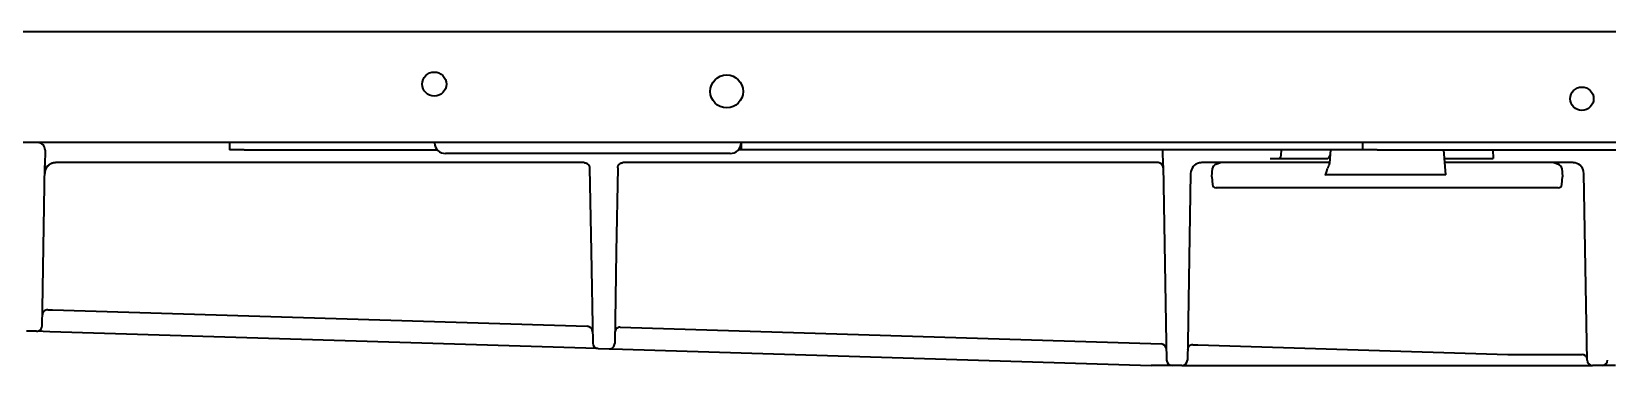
# Model space of a CAD drawing. Extents: x 5987 to 10491, y -672 to 3708.
# Drawn here: x 6123.5 to 6339.1, y 1340.3 to 1386 of the extents above; entities that cross this region are included whole.
import ezdxf

# ---------------------------------------------------------------- set-up
doc = ezdxf.new("R2010")
doc.units = 0
doc.header["$LTSCALE"] = 5
doc.layers.add('1', color=7, linetype='CONTINUOUS', true_color=0xffffff)

msp = doc.modelspace()

# ---------------------------------------------------------------- linework, layer by layer
at = {"layer": '1', "color": 7, "linetype": 'Continuous', "lineweight": 35}
for p, q in [((6033.07, 1386.03), (6409.07, 1386.03)), ((6856.57, 1370.83), (6000.57, 1370.83)), ((6125.33, 1369.81), (6125.29, 1367.69)), ((6150.57, 1370.83), (6150.57, 1369.83)), ((6152.57, 1369.83), (6150.57, 1369.83)), ((6152.57, 1369.83), (6178.99, 1369.83)), ((6178.61, 1370.83), (6178.61, 1370.77)), ((6183.57, 1369.33), (6180.11, 1369.33)), ((6215.57, 1369.33), (6183.57, 1369.33)), ((6219.04, 1369.33), (6215.57, 1369.33)), ((6220.57, 1369.83), (6220.16, 1369.83)), ((6220.54, 1370.83), (6220.54, 1370.77)), ((6220.57, 1370.83), (6220.57, 1369.83)), ((6222.57, 1369.83), (6220.57, 1369.83)), ((6303.57, 1369.83), (6222.57, 1369.83)), ((6278.28, 1367.69), (6278.25, 1369.81)), ((6294.44, 1369.11), (6294.46, 1369.83)), ((6301.18, 1369.83), (6301.02, 1368.03)), ((6305.57, 1369.83), (6303.57, 1369.83)), ((6305.57, 1370.83), (6305.57, 1369.83)), ((6307.57, 1369.83), (6305.57, 1369.83)), ((6307.57, 1369.83), (6352.63, 1369.83)), ((6316.97, 1366.41), (6316.67, 1369.83)), ((6323.38, 1369.83), (6323.42, 1368.63)), ((6124.95, 1348.14), (6125.29, 1367.69)), ((6199.07, 1368.08), (6126.78, 1368.08)), ((6199.82, 1367.34), (6200.02, 1355.95)), ((6203.67, 1367.39), (6203.47, 1355.89)), ((6275.26, 1368.08), (6204.37, 1368.08)), ((6277.59, 1368.08), (6275.26, 1368.08)), ((6278.28, 1367.69), (6278.71, 1343.46)), ((6288.98, 1368.08), (6283.54, 1368.08)), ((6284.92, 1366.13), (6285.03, 1367.34)), ((6286.27, 1368.08), (6285.37, 1367.77)), ((6290.57, 1368.08), (6289.66, 1368.08)), ((6292.92, 1368.63), (6300.61, 1368.63)), ((6316.77, 1368.63), (6323.42, 1368.63)), ((6328.18, 1368.08), (6327.27, 1368.08)), ((6334.33, 1368.08), (6328.86, 1368.08)), ((6332.48, 1367.77), (6331.57, 1368.08)), ((6332.82, 1367.34), (6332.92, 1366.13)), ((6282.04, 1366.6), (6281.64, 1343.46)), ((6284.92, 1366.13), (6285.01, 1365.08)), ((6316.97, 1366.41), (6300.38, 1366.41)), ((6332.83, 1365.08), (6332.92, 1366.13)), ((6336.24, 1343.46), (6335.83, 1366.6)), ((6292.92, 1364.63), (6285.51, 1364.63)), ((6324.92, 1364.63), (6292.92, 1364.63)), ((6332.33, 1364.63), (6324.92, 1364.63)), ((6200.02, 1355.95), (6200.24, 1343.38)), ((6203.47, 1355.89), (6203.25, 1343.34)), ((6124.91, 1345.74), (6124.95, 1348.14)), ((6125.71, 1347.96), (6126.34, 1347.94)), ((6126.34, 1347.94), (6199.49, 1345.69)), ((6204, 1345.56), (6278.04, 1343.28)), ((6124.14, 1345), (6122.8, 1345.04)), ((6125.98, 1344.95), (6124.14, 1345)), ((6199.31, 1342.7), (6125.98, 1344.95)), ((6278.71, 1343.46), (6278.75, 1341.06)), ((6281.64, 1343.46), (6281.6, 1341.06)), ((6336.28, 1341.06), (6336.24, 1343.46)), ((6200.97, 1342.65), (6199.31, 1342.7)), ((6200.97, 1342.65), (6202.48, 1342.6)), ((6202.48, 1342.6), (6204.32, 1342.54)), ((6204.32, 1342.54), (6276.63, 1340.33)), ((6282.34, 1343.15), (6283.02, 1343.13)), ((6283.02, 1343.13), (6325.42, 1341.83)), ((6325.73, 1341.83), (6334.63, 1341.83)), ((6334.63, 1341.83), (6335.58, 1341.83)), ((6277.84, 1340.33), (6276.63, 1340.33)), ((6279.5, 1340.33), (6277.84, 1340.33)), ((6280.85, 1340.33), (6279.5, 1340.33)), ((6280.85, 1340.33), (6282.69, 1340.33)), ((6282.69, 1340.33), (6335.38, 1340.33)), ((6335.38, 1340.33), (6337.03, 1340.33)), ((6338.32, 1340.33), (6337.03, 1340.33)), ((6340.16, 1340.33), (6338.32, 1340.33))]:
    msp.add_line(p, q, dxfattribs=at)
for centre, radius in [((6178.57, 1378.83), 1.65), ((6218.57, 1377.83), 2.25), ((6335.57, 1376.83), 1.6)]:
    msp.add_circle(centre, radius, dxfattribs=at)
for centre, radius, start, end in [((6124.33, 1369.83), 1, 359, 90), ((6180.11, 1370.83), 1.5, 182, 270), ((6219.04, 1370.83), 1.5, 270, 358), ((6293.94, 1369.13), 0.5, 270, 358), ((6300.61, 1369.13), 0.5, 270, 355), ((6277.59, 1367.38), 0.7, 1, 90), ((6283.54, 1366.58), 1.5, 101.3798, 179), ((6285.53, 1367.3), 0.5, 108.4349, 175), ((6332.32, 1367.3), 0.5, 5, 71.5651), ((6334.33, 1366.58), 1.5, 1, 78.6202), ((6285.51, 1365.13), 0.5, 185, 270), ((6332.33, 1365.13), 0.5, 270, 355), ((6125.69, 1347.21), 0.75, 88.243, 179), ((6124.16, 1345.75), 0.75, 268.243, 359), ((6199.46, 1344.94), 0.75, 1, 88.243), ((6203.98, 1344.86), 0.7, 88.243, 179), ((6200.99, 1343.4), 0.75, 181, 268.243), ((6202.5, 1343.35), 0.75, 268.243, 359), ((6278.02, 1342.58), 0.7, 1, 88.243), ((6279.5, 1341.08), 0.75, 181, 270), ((6280.85, 1341.08), 0.75, 270, 359), ((6282.32, 1342.45), 0.7, 88.243, 179), ((6335.58, 1341.13), 0.7, 1, 90), ((6337.03, 1341.08), 0.75, 181, 270), ((6338.32, 1341.08), 0.75, 270, 359)]:
    msp.add_arc(centre, radius, start, end, dxfattribs=at)
msp.add_ellipse((6300.74, 1370.51), major_axis=(0.36, 4.1), ratio=0.121482, start_param=3.152266, end_param=3.833542, dxfattribs=at)
for points, knots in [([(6126.78, 1368.08), (6126.77, 1368.08), (6126.76, 1368.08), (6126.74, 1368.08), (6126.72, 1368.07), (6126.7, 1368.07), (6126.68, 1368.07), (6126.66, 1368.07), (6126.64, 1368.07), (6126.62, 1368.07), (6126.6, 1368.07), (6126.58, 1368.06), (6126.56, 1368.06), (6126.54, 1368.06), (6126.52, 1368.05), (6126.5, 1368.05), (6126.48, 1368.05), (6126.46, 1368.04), (6126.44, 1368.04), (6126.42, 1368.03), (6126.4, 1368.03), (6126.38, 1368.02), (6126.36, 1368.02), (6126.34, 1368.01), (6126.32, 1368.01), (6126.3, 1368), (6126.28, 1367.99), (6126.26, 1367.99), (6126.24, 1367.98), (6126.23, 1367.97), (6126.21, 1367.96), (6126.19, 1367.96), (6126.17, 1367.95), (6126.15, 1367.94), (6126.13, 1367.93), (6126.12, 1367.92), (6126.1, 1367.91), (6126.08, 1367.91), (6126.06, 1367.9), (6126.04, 1367.89), (6126.03, 1367.88), (6126.01, 1367.87), (6125.99, 1367.86), (6125.98, 1367.85), (6125.96, 1367.83), (6125.94, 1367.82), (6125.93, 1367.81), (6125.91, 1367.8), (6125.89, 1367.79), (6125.88, 1367.78), (6125.86, 1367.76), (6125.84, 1367.75), (6125.83, 1367.74), (6125.81, 1367.73), (6125.8, 1367.71), (6125.78, 1367.7), (6125.77, 1367.69), (6125.75, 1367.67), (6125.74, 1367.66), (6125.72, 1367.64), (6125.7, 1367.62), (6125.67, 1367.59), (6125.65, 1367.56), (6125.62, 1367.54), (6125.6, 1367.51), (6125.58, 1367.48), (6125.55, 1367.45), (6125.53, 1367.42), (6125.51, 1367.38), (6125.49, 1367.35), (6125.47, 1367.32), (6125.45, 1367.29), (6125.44, 1367.25), (6125.42, 1367.22), (6125.4, 1367.19), (6125.39, 1367.15), (6125.38, 1367.12), (6125.36, 1367.08), (6125.35, 1367.05), (6125.34, 1367.01), (6125.33, 1366.97), (6125.32, 1366.94), (6125.31, 1366.9), (6125.3, 1366.86), (6125.3, 1366.83), (6125.29, 1366.79), (6125.29, 1366.75), (6125.28, 1366.71), (6125.28, 1366.68), (6125.28, 1366.64), (6125.28, 1366.61), (6125.28, 1366.6)], [0, 0, 0, 0, 0.008621, 0.017242, 0.025862, 0.034483, 0.043104, 0.051725, 0.060345, 0.068966, 0.077587, 0.086208, 0.094828, 0.103449, 0.11207, 0.120691, 0.129312, 0.137932, 0.146553, 0.155174, 0.163795, 0.172415, 0.181036, 0.189657, 0.198278, 0.206898, 0.215519, 0.22414, 0.232761, 0.241382, 0.250002, 0.258623, 0.267244, 0.275865, 0.284485, 0.293106, 0.301727, 0.310348, 0.318968, 0.327589, 0.33621, 0.344831, 0.353452, 0.362072, 0.370693, 0.379314, 0.387935, 0.396555, 0.405176, 0.413797, 0.422418, 0.431039, 0.439659, 0.44828, 0.456901, 0.465522, 0.474142, 0.482763, 0.491384, 0.500005, 0.516134, 0.532262, 0.548391, 0.56452, 0.580649, 0.596778, 0.612907, 0.629036, 0.645165, 0.661293, 0.677422, 0.693551, 0.70968, 0.725809, 0.741938, 0.758067, 0.774196, 0.790325, 0.806453, 0.822582, 0.838711, 0.85484, 0.870969, 0.887098, 0.903227, 0.919356, 0.935484, 0.951613, 0.967742, 0.983871, 1, 1, 1, 1]), ([(6125.37, 1367.44), (6125.41, 1367.43), (6125.49, 1367.46), (6125.66, 1367.6), (6125.84, 1367.74), (6125.93, 1367.82)], [0, 0, 0, 0, 0.338281, 0.701628, 1, 1, 1, 1]), ([(6283.54, 1368.08), (6283.49, 1368.08), (6283.44, 1368.07), (6283.34, 1368.06), (6283.29, 1368.06), (6283.25, 1368.05)], [0, 0, 0, 0, 0.5, 0.5, 1, 1, 1, 1]), ([(6301.02, 1368.08), (6297.26, 1368.08), (6293.5, 1368.08), (6289.73, 1368.08), (6289.71, 1368.08), (6289.68, 1368.08), (6289.66, 1368.08), (6289.61, 1368.08), (6289.55, 1368.08), (6289.44, 1368.08), (6289.39, 1368.08), (6289.3, 1368.08), (6289.27, 1368.08), (6289.21, 1368.08), (6289.19, 1368.08), (6289.1, 1368.08), (6289.04, 1368.08), (6288.98, 1368.08)], [-17.972547, -17.972547, -17.972547, -17.972547, -0.109671, -0.109671, -0.109671, 0, 0, 0, 0.25, 0.25, 0.5, 0.5, 0.625, 0.625, 0.75, 0.75, 1, 1, 1, 1]), ([(6301.02, 1368.03), (6301.02, 1367.97), (6301, 1367.91), (6300.98, 1367.82), (6300.97, 1367.79), (6300.94, 1367.73), (6300.93, 1367.7), (6300.91, 1367.64), (6300.89, 1367.62), (6300.87, 1367.56), (6300.85, 1367.53), (6300.83, 1367.47), (6300.82, 1367.45), (6300.79, 1367.39), (6300.78, 1367.36), (6300.78, 1367.33)], [0, 0, 0, 0, 0.25, 0.25, 0.375, 0.375, 0.5, 0.5, 0.625, 0.625, 0.75, 0.75, 0.875, 0.875, 1, 1, 1, 1]), ([(6328.86, 1368.08), (6328.81, 1368.08), (6328.75, 1368.08), (6328.63, 1368.08), (6328.57, 1368.08), (6328.46, 1368.08), (6328.4, 1368.08), (6328.32, 1368.08), (6328.29, 1368.08), (6328.24, 1368.08), (6328.21, 1368.08), (6328.18, 1368.08), (6328.15, 1368.08), (6328.12, 1368.08), (6328.08, 1368.08), (6324.33, 1368.08), (6320.58, 1368.08), (6316.82, 1368.08)], [0, 0, 0, 0, 0.25, 0.25, 0.5, 0.5, 0.75, 0.75, 0.875, 0.875, 1, 1, 1, 1.159161, 1.159161, 1.159161, 19.178448, 19.178448, 19.178448, 19.178448]), ([(6334.63, 1368.05), (6334.58, 1368.06), (6334.53, 1368.06), (6334.43, 1368.07), (6334.38, 1368.08), (6334.33, 1368.08)], [0, 0, 0, 0, 0.5, 0.5, 1, 1, 1, 1])]:
    msp.add_open_spline(points, degree=3, knots=knots, dxfattribs=at)
for points in [[(6199.07, 1368.08), (6199.08, 1368.08), (6199.09, 1368.08), (6199.11, 1368.08), (6199.13, 1368.07), (6199.15, 1368.07), (6199.17, 1368.07), (6199.2, 1368.07), (6199.22, 1368.06), (6199.24, 1368.06), (6199.26, 1368.05), (6199.28, 1368.05), (6199.31, 1368.04), (6199.33, 1368.03), (6199.35, 1368.02), (6199.37, 1368.01), (6199.39, 1368), (6199.42, 1367.99), (6199.44, 1367.98), (6199.46, 1367.97), (6199.48, 1367.96), (6199.5, 1367.94), (6199.52, 1367.93), (6199.54, 1367.91), (6199.56, 1367.89), (6199.58, 1367.88), (6199.6, 1367.86), (6199.62, 1367.84), (6199.64, 1367.82), (6199.66, 1367.8), (6199.68, 1367.77), (6199.69, 1367.75), (6199.71, 1367.73), (6199.72, 1367.7), (6199.74, 1367.68), (6199.75, 1367.65), (6199.76, 1367.62), (6199.77, 1367.59), (6199.78, 1367.56), (6199.79, 1367.53), (6199.8, 1367.51), (6199.81, 1367.48), (6199.81, 1367.45), (6199.82, 1367.42), (6199.82, 1367.39), (6199.82, 1367.37), (6199.82, 1367.35), (6199.82, 1367.34)], [(6203.67, 1367.39), (6203.67, 1367.4), (6203.67, 1367.41), (6203.67, 1367.44), (6203.68, 1367.46), (6203.68, 1367.49), (6203.69, 1367.52), (6203.69, 1367.54), (6203.7, 1367.57), (6203.71, 1367.6), (6203.72, 1367.62), (6203.73, 1367.65), (6203.74, 1367.68), (6203.75, 1367.7), (6203.77, 1367.73), (6203.78, 1367.75), (6203.79, 1367.77), (6203.81, 1367.79), (6203.83, 1367.81), (6203.84, 1367.83), (6203.86, 1367.85), (6203.88, 1367.87), (6203.9, 1367.89), (6203.91, 1367.91), (6203.93, 1367.92), (6203.95, 1367.94), (6203.97, 1367.95), (6203.99, 1367.96), (6204.01, 1367.98), (6204.03, 1367.99), (6204.05, 1368), (6204.07, 1368.01), (6204.09, 1368.02), (6204.12, 1368.03), (6204.14, 1368.04), (6204.16, 1368.04), (6204.18, 1368.05), (6204.2, 1368.05), (6204.22, 1368.06), (6204.24, 1368.06), (6204.26, 1368.07), (6204.28, 1368.07), (6204.3, 1368.07), (6204.32, 1368.07), (6204.34, 1368.08), (6204.35, 1368.08), (6204.37, 1368.08), (6204.37, 1368.08)], [(6325.42, 1341.83), (6325.52, 1341.83), (6325.62, 1341.83), (6325.73, 1341.83)]]:
    msp.add_open_spline(points, degree=3, dxfattribs=at)

doc.saveas('drawing.dxf')
